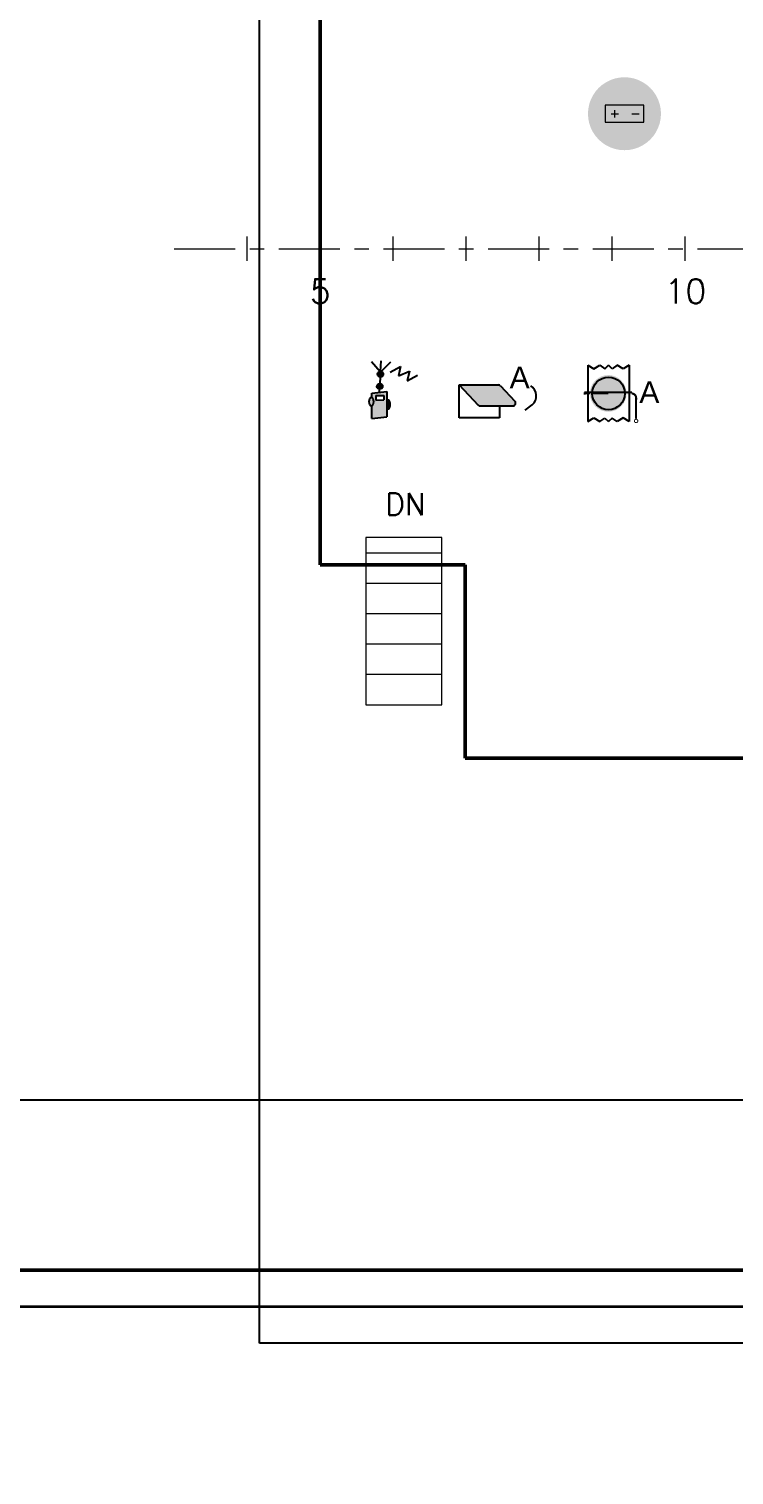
# Model space of a CAD drawing. Header units: millimetres. Extents: x -5000 to 92500, y -73000 to 27580.
# Drawn here: x 39606 to 45401, y -21085 to -9193 of the extents above; entities that cross this region are included whole.
import ezdxf
from ezdxf.enums import TextEntityAlignment as Align

# ---------------------------------------------------------------- set-up
doc = ezdxf.new("R2010")
doc.units = ezdxf.units.MM
doc.linetypes.add('CENTER_S', pattern=[860, 500, -120, 120, -120])
for name, color, linetype, lineweight in [('CENTER', 1, 'CENTER_S', 18), ('FRAMES', 7, 'Continuous', 18), ('HULL', 7, 'Continuous', 50), ('STAIR', 6, 'Continuous', 18), ('STRUCT', 7, 'Continuous', 35), ('SYM-FF', 1, 'Continuous', 18), ('SYM-LSA', 3, 'Continuous', 18), ('TEXT', 7, 'Continuous', 18)]:
    doc.layers.add(name, color=color, linetype=linetype, lineweight=lineweight)
for name, color, linetype in [('dotted', 140, 'Continuous'), ('HATCH', 1, 'Continuous'), ('INER2', 151, 'Continuous'), ('SYMBOL', 31, 'Continuous')]:
    doc.layers.add(name, color=color, linetype=linetype)
doc.styles.add('ARIAL', font='arial.ttf')
doc.styles.add('ROMANS', font='romans.shx')
picture_1 = doc.add_image_def('image3.png', size_in_pixel=(725, 900))
picture_2 = doc.add_image_def('image6.png', size_in_pixel=(4825, 900))

# ---------------------------------------------------------------- blocks, each defined once
blk = doc.blocks.new('AV')
at = {"layer": 'HATCH'}
blk.add_hatch(color=5, dxfattribs=at).paths.add_polyline_path([(6018.552184333934, -5952.493148281754, 0.20599672705387), (6018.524101996618, -5952.481065827882), (6017.989340136628, -5952.481065827882), (6018.248670707519, -5952.755441619111, 0.20599672705391), (6018.276753044835, -5952.767524072982), (6018.721623058038, -5952.767524072982, 0.65747562194362), (6018.74977239339, -5952.7023253395255)])
at = {"layer": 'dotted', "color": 6}
for p, q in [((6017.995709531884, -5952.4801185490005), (6018.255040102775, -5952.754494340227)), ((6017.995709531884, -5952.4801185490005), (6018.530471391874, -5952.4801185490005)), ((6017.995709531884, -5952.928673504907), (6017.995709531884, -5952.4801185490005)), ((6018.55855372919, -5952.4922010028695), (6018.756074790612, -5952.701307133017)), ((6018.283122440091, -5952.766576794099), (6018.727992453294, -5952.766576794099)), ((6018.547111804495, -5952.766576794099), (6018.547111804495, -5952.928673504907)), ((6018.896473967601, -5952.8267333094755), (6018.993268854336, -5952.752905166621)), ((6018.547111804495, -5952.928673504907), (6017.995709531884, -5952.928673504907))]:
    blk.add_line(p, q, dxfattribs=at)
blk.add_lwpolyline([(6018.896473967601, -5952.8267333094755), (6018.993268854336, -5952.752905166621)], dxfattribs=at)
for centre, radius, start, end in [((6018.530471391874, -5952.518794606476), 0.03867605747597, 43.44031786384987, 90.0000000000002), ((6018.883962258764, -5952.6303238928085), 0.16423793875042, 311.72361547168504, 57.12213044931015), ((6018.727992453294, -5952.727900736623), 0.03867605747597, 270, 43.44031786384987), ((6018.283122440091, -5952.727900736623), 0.03867605747597, 223.44031786384969, 270)]:
    blk.add_arc(centre, radius, start, end, dxfattribs=at)
at = {"layer": 'dotted', "color": 6, "style": 'ARIAL'}
blk.add_text('A', height=0.29406452827636, dxfattribs=at).set_placement((6018.684366087487, -5952.525323283083))
blk = doc.blocks.new('FPR-ACC.SPACES VENTILATION FIRE DUMPING_FLAP')
at = {"layer": 'INER2'}
h = blk.add_hatch(color=5, dxfattribs=at)
h.paths.add_polyline_path([(0.5365400012415193, 0.1475711088414755, 0.39568292971144), (0.38923544122098974, 0.00936034323513013), (0.5365400012415193, 0.00936034323513013)])
h.paths.add_polyline_path([(0.6838445612575015, 0.00936034323513013, 0.39568292971144), (0.5365400012415193, 0.1475711088414755), (0.5365400012415193, 0.00936034323513013)])
h.paths.add_polyline_path([(0.5365400012415193, -0.00942558607312094), (0.5365400012415193, -0.1476363516803758, 0.39568292971143), (0.6838445612575015, -0.00942558607312094)])
h.paths.add_polyline_path([(0.5365400012415193, -0.00942558607312094), (0.38923544122098974, -0.00942558607312094, 0.39568292971143), (0.5365400012415193, -0.1476363516803758)])
at = {"layer": 'SYMBOL'}
h = blk.add_hatch(color=256, dxfattribs=at)
h.paths.add_polyline_path([(0.5365400012415193, 0.1663570381469981), (0.5365400012415193, 0.1475711088414755, -0.4142135623731), (0.6841437315015355, -3.262141672166763e-05), (0.7029296608075128, -3.262141672166763e-05, 0.41421356237309)])
h.paths.add_polyline_path([(0.5365400012415193, 0.1475711088414755), (0.5365400012415193, 0.1663570381469981, 0.41421356237309), (0.3701503416732521, -3.262141672166763e-05), (0.38893627097922945, -3.262141672166763e-05, -0.4142135623731)])
h.paths.add_polyline_path([(0.38893627097922945, -3.262141672166763e-05), (0.3701503416732521, -3.262141672166763e-05, 0.41421356237309), (0.5365400012415193, -0.1664222809849889), (0.5365400012415193, -0.1476363516803758, -0.4142135623731)])
h.paths.add_polyline_path([(0.7029296608075128, -3.262141672166763e-05), (0.6841437315015355, -3.262141672166763e-05, -0.4142135623731), (0.5365400012415193, -0.1476363516803758), (0.5365400012415193, -0.1664222809849889, 0.41421356237309)])
h = blk.add_hatch(color=256, dxfattribs=at)
h.paths.add_polyline_path([(0.5365400012415193, 0.00936034323513013), (0.38923544122098974, 0.00936034323513013, 0.01592119311767), (0.38893627097922945, -3.262141672166763e-05), (0.5365400012415193, -3.262141672166763e-05)])
h.paths.add_polyline_path([(0.37041567723599655, 0.00936034323513013), (0.3486807081808365, 0.00936034323513013), (0.3486807081808365, -3.262141672166763e-05), (0.3701503416732521, -3.262141672166763e-05, -0.01412134833812)])
h.paths.add_polyline_path([(0.3486807081808365, 0.00936034323513013), (0.32010020107145465, 0.00936034323513013), (0.32010020107145465, -3.262141672166763e-05), (0.3486807081808365, -3.262141672166763e-05)])
h.paths.add_polyline_path([(0.6838445612575015, 0.00936034323513013), (0.5365400012415193, 0.00936034323513013), (0.5365400012415193, -3.262141672166763e-05), (0.6841437315015355, -3.262141672166763e-05, 0.01592119311767)])
h.paths.add_polyline_path([(0.7243992943003832, 0.00936034323513013), (0.7026643252447684, 0.00936034323513013, -0.01412134833812), (0.7029296608075128, -3.262141672166763e-05), (0.7243992943003832, -3.262141672166763e-05)])
h.paths.add_polyline_path([(0.7487626862935031, 0.00936034323513013), (0.7243992943003832, 0.00936034323513013), (0.7243992943003832, -3.262141672166763e-05), (0.7487626862935031, -3.262141672166763e-05)])
h = blk.add_hatch(color=256, dxfattribs=at)
h.paths.add_polyline_path([(0.7779527818288443, -3.262141672166763e-05), (0.7487626862935031, -3.262141672166763e-05), (0.7487626862935031, -0.00942558607312094, -0.4142135623731), (0.7800296155360229, -0.04069251531291229), (0.7988155448420002, -0.04069251531291229, 0.24157955283287)])
h.paths.add_polyline_path([(0.7487626862935031, 0.00936034323513013), (0.7487626862935031, -3.262141672166763e-05), (0.7779527818288443, -3.262141672166763e-05, 0.15693066028848)])
h = blk.add_hatch(color=256, dxfattribs=at)
h.paths.add_polyline_path([(0.3486807081808365, -3.262141672166763e-05), (0.32010020107145465, -3.262141672166763e-05), (0.32010020107145465, -0.00942558607312094), (0.3486807081808365, -0.00942558607312094)])
h.paths.add_polyline_path([(0.3701503416732521, -3.262141672166763e-05), (0.3486807081808365, -3.262141672166763e-05), (0.3486807081808365, -0.00942558607312094), (0.37041567723599655, -0.00942558607312094, -0.01412134833812)])
blk.add_hatch(color=256, dxfattribs=at).paths.add_polyline_path([(0.5365400012415193, -3.262141672166763e-05), (0.38893627097922945, -3.262141672166763e-05, 0.01592119311767), (0.38923544122098974, -0.00942558607312094), (0.5365400012415193, -0.00942558607312094)])
h = blk.add_hatch(color=256, dxfattribs=at)
h.paths.add_polyline_path([(0.6841437315015355, -3.262141672166763e-05), (0.5365400012415193, -3.262141672166763e-05), (0.5365400012415193, -0.00942558607312094), (0.6838445612575015, -0.00942558607312094, 0.01592119311767)])
h.paths.add_polyline_path([(0.7243992943003832, -3.262141672166763e-05), (0.7029296608075128, -3.262141672166763e-05, -0.01412134833812), (0.7026643252447684, -0.00942558607312094), (0.7243992943003832, -0.00942558607312094)])
h.paths.add_polyline_path([(0.7487626862935031, -3.262141672166763e-05), (0.7243992943003832, -3.262141672166763e-05), (0.7243992943003832, -0.00942558607312094), (0.7487626862935031, -0.00942558607312094)])
h = blk.add_hatch(color=256, dxfattribs=at)
h.paths.add_polyline_path([(0.7692947987898151, -0.2498564521138178, 1), (0.809550361588208, -0.2498564521138178, 1)])
h.paths.add_polyline_path([(0.8014992490284385, -0.2498564521138178, -1), (0.7773459113495846, -0.2498564521138178, -1)])
at = {"layer": 'dotted', "color": 6}
for p, q in [((0.3512936136571625, 0.25495189772391313), (0.3512936136571625, -0.25495189772300364)), ((0.3512936136571625, 0.25495189772391313), (0.4055188992069816, 0.22196630381586147)), ((0.4055188992069816, 0.22196630381586147), (0.4598005231478055, 0.25495189772391313)), ((0.4598005231478055, 0.25495189772391313), (0.5065950142047768, 0.22383678368078108)), ((0.5065950142047768, 0.22383678368078108), (0.5391529067178453, 0.25495189772391313)), ((0.5717107992309138, 0.22383678368078108), (0.5391529067178453, 0.25495189772391313)), ((0.6185052902878851, 0.25495189772391313), (0.5717107992309138, 0.22383678368078108)), ((0.6727869142264353, 0.22196630381586147), (0.6185052902878851, 0.25495189772391313)), ((0.7270121997748902, 0.25495189772391313), (0.6727869142264353, 0.22196630381586147)), ((0.7270121997748902, 0.25495189772391313), (0.7270121997748902, -0.25495189772300364)), ((0.32271310654596164, 0.009392964652761293), (0.32271310654596164, -0.009392964651851798)), ((0.75137559176801, 0.009392964652761293), (0.32271310654596164, 0.009392964652761293)), ((0.3512936136571625, -0.25495189772300364), (0.4055188992069816, -0.22196630381495197)), ((0.4055188992069816, -0.22196630381495197), (0.4598005231478055, -0.25495189772300364)), ((0.4598005231478055, -0.25495189772300364), (0.5065950142047768, -0.2238367836789621)), ((0.5065950142047768, -0.2238367836789621), (0.5391529067178453, -0.25495189772300364)), ((0.5717107992309138, -0.2238367836789621), (0.5391529067178453, -0.25495189772300364)), ((0.6185052902878851, -0.25495189772300364), (0.5717107992309138, -0.2238367836789621)), ((0.6727869142264353, -0.22196630381495197), (0.6185052902878851, -0.25495189772300364)), ((0.7270121997748902, -0.25495189772300364), (0.6727869142264353, -0.22196630381495197))]:
    blk.add_line(p, q, dxfattribs=at)
blk.add_circle((0.5391529067178453, 9.094947017729282e-13), 0.14760373026098, dxfattribs=at)
at = {"layer": 'SYMBOL'}
blk.add_line((0.7800296155360229, -0.04557668976212881), (0.7988155448420002, -0.04557668976212881), dxfattribs=at)
at = {"layer": 'SYMBOL', "const_width": 0.01878592930594}
blk.add_lwpolyline([(0.7894225801878747, -0.04069251532018825), (0.7894225801878747, -0.2297286707225794)], dxfattribs=at)
at = {"layer": 'INER2', "color": 6, "xscale": 0.66362073343725, "yscale": 0.66362073343725}
blk.add_blockref('AV', (-3994.4809990525487, 3950.2659318661676), dxfattribs=at)
at = {"layer": 'dotted', "color": 6, "style": 'ARIAL'}
blk.add_text('A', height=0.19514731793264, dxfattribs=at).set_placement((0.8184993335275976, -0.08643913606647402))
blk = doc.blocks.new('H VHF')
at = {"layer": 'HATCH'}
h = blk.add_hatch(color=80, dxfattribs=at)
h.paths.add_polyline_path([(-2247.5698931908746, -994.9713145375248, 1), (-2247.4585049582306, -994.9713145375248, 1)])
h.paths.add_polyline_path([(-2247.556193353649, -994.7324041492914, 1), (-2247.4448051210047, -994.7324041492914, 1)])
h = blk.add_hatch(color=7, dxfattribs=at)
edge = h.paths.add_edge_path()
edge.add_ellipse((-2247.6811988806126, -995.2730075182868), major_axis=(2e-14, -0.0882569156375), ratio=0.46630028571318, start_angle=0, end_angle=360.0000000000002)
h = blk.add_hatch(color=80, dxfattribs=at)
edge = h.paths.add_edge_path()
edge.add_ellipse((-2247.34764758817, -995.3297837849731), major_axis=(2e-14, -0.0882569156375), ratio=0.46630028571318, start_angle=314.31177882024366, end_angle=585.6882211797354)
edge.add_line((-2247.377095458416, -995.268130821974), (-2247.377095458416, -995.3914367479725))
at = {"layer": 'INER2'}
h = blk.add_hatch(color=80, dxfattribs=at)
edge = h.paths.add_edge_path()
edge.add_line((-2247.377095458416, -995.0756054685406), (-2247.6684185569993, -995.1067742252508))
edge.add_line((-2247.6684185569993, -995.1067742252508), (-2247.6684185569993, -995.1891142005358))
edge.add_ellipse((-2247.6811988806126, -995.2730075182868), major_axis=(2e-14, -0.0882569156375), ratio=0.46630028571318, start_angle=198.09220200842557, end_angle=341.9077979915063, ccw=False)
edge.add_line((-2247.6684185569993, -995.3569008360381), (-2247.6684185569993, -995.6063529170882))
edge.add_line((-2247.6684185569993, -995.6063529170882), (-2247.377095458416, -995.5751841603781))
edge.add_line((-2247.377095458416, -995.5751841603781), (-2247.377095458416, -995.0756054685405))
h.paths.add_polyline_path([(-2247.5915314850345, -995.2419034857376), (-2247.5904760246153, -995.1550565901749), (-2247.432040492488, -995.1507286928447), (-2247.4330959529066, -995.2375755884074)])
at = {"layer": 'dotted', "color": 6}
for p, q in [((-2247.6790468570625, -994.4783605794913), (-2247.5085998518093, -994.6771974095134)), ((-2247.498061731898, -994.6767494128951), (-2247.4888099010764, -994.4711905170554)), ((-2247.2999862446145, -994.4954214059914), (-2247.487606466061, -994.6781422834996)), ((-2247.308458445233, -994.6913278152971), (-2247.105365177981, -994.5797731953298)), ((-2247.105365177981, -994.5797731953298), (-2247.1471027137363, -994.766605189598)), ((-2247.1471027137363, -994.766605189598), (-2246.929962170356, -994.6732777207937)), ((-2246.929962170356, -994.6732777207937), (-2246.9716997061105, -994.8601097150621)), ((-2247.508552940044, -994.9158734288461), (-2247.5027991879865, -994.7880354968003)), ((-2246.9716997061105, -994.8601097150621), (-2246.7686064388586, -994.7485550950947)), ((-2247.6680750691257, -995.1067742252509), (-2247.3767519705425, -995.0756054685407)), ((-2247.6680750691257, -995.1891142005359), (-2247.6680750691257, -995.1067742252509)), ((-2247.5901325367417, -995.155056590175), (-2247.591187997161, -995.2419034857378)), ((-2247.591187997161, -995.2419034857378), (-2247.4327524650334, -995.2375755884076)), ((-2247.5901325367417, -995.155056590175), (-2247.4316970046143, -995.150728692845)), ((-2247.519375901241, -995.0908648510566), (-2247.516499025212, -995.0269458850337)), ((-2247.4316970046143, -995.150728692845), (-2247.4327524650334, -995.2375755884076)), ((-2247.3767519705425, -995.0756054685407), (-2247.3767519705425, -995.5751841603783)), ((-2247.6680750691257, -995.6063529170884), (-2247.6680750691257, -995.3569008360384)), ((-2247.6680750691257, -995.6063529170884), (-2247.3767519705425, -995.5751841603783))]:
    blk.add_line(p, q, dxfattribs=at)
for centre in [(-2247.5001557494534, -994.7324041492916), (-2247.513855586679, -994.971314537525)]:
    blk.add_circle(centre, 0.05569411632204, dxfattribs=at)
blk.add_ellipse((-2247.680855392739, -995.2730075182872), major_axis=(2e-14, -0.0882569156375), ratio=0.46630028571318, dxfattribs=at)
blk.add_ellipse((-2247.3473041002962, -995.3297837849733), major_axis=(2e-14, -0.0882569156375), ratio=0.46630028571318, start_param=5.48577541821343, end_param=10.22218784973517, dxfattribs=at)
blk = doc.blocks.new('FPR-HAND HELP VHF GMDSS')
at = {"layer": 'dotted', "color": 1, "xscale": 0.45989954711139, "yscale": 0.45989954711139}
blk.add_blockref('H VHF', (1033.4972201333221, 457.61788047095524), dxfattribs=at)
blk = doc.blocks.new('EMERG_POWER_BATTERY')
at = {"true_color": 0xe1232d}
h = blk.add_hatch(color=7, dxfattribs=at)
h.dxf.hatch_style = 1
h.paths.add_polyline_path([(300, 0), (297.4334584121431, 39.157857666015474), (289.7777478867205, 77.64571353075623), (277.163859753386, 114.80502970952693), (259.8076211353316, 149.99999999999997), (238.00600208737058, 182.62842870261616), (212.13203435596427, 212.13203435596424), (182.6284287026162, 238.00600208737055), (150.00000000000003, 259.8076211353316), (114.80502970952695, 277.163859753386), (77.64571353075628, 289.7777478867205), (39.157857666015516, 297.4334584121431), (1.8369701987210297e-14, 300), (-39.15785766601542, 297.4334584121431), (-77.64571353075618, 289.7777478867205), (-114.80502970952685, 277.1638597533861), (-149.99999999999994, 259.8076211353316), (-182.6284287026161, 238.0060020873706), (-212.13203435596424, 212.13203435596427), (-238.00600208737052, 182.62842870261628), (-259.80762113533154, 150.0000000000001), (-277.163859753386, 114.80502970952696), (-289.7777478867205, 77.64571353075631), (-297.4334584121431, 39.157857666015595), (-300, 3.6739403974420595e-14), (-297.4334584121431, -39.157857666015396), (-289.77774788672053, -77.64571353075611), (-277.1638597533861, -114.80502970952676), (-259.80762113533166, -149.99999999999991), (-238.0060020873706, -182.6284287026161), (-212.13203435596438, -212.13203435596415), (-182.62842870261628, -238.0060020873705), (-150.00000000000014, -259.8076211353315), (-114.8050297095271, -277.16385975338596), (-77.64571353075645, -289.7777478867204), (-39.157857666015744, -297.43345841214307), (-5.510910596163089e-14, -300), (39.15785766601538, -297.4334584121431), (77.64571353075608, -289.77774788672053), (114.80502970952675, -277.1638597533861), (149.9999999999998, -259.8076211353317), (182.62842870261596, -238.00600208737072), (212.1320343559642, -212.1320343559643), (238.0060020873705, -182.62842870261628), (259.8076211353315, -150.00000000000014), (277.16385975338596, -114.80502970952712), (289.7777478867204, -77.64571353075647), (297.43345841214307, -39.15785766601577)])
h.paths.add_polyline_path([(250, 0), (247.86121534345259, 32.63154805501289), (241.4814565722671, 64.70476127563019), (230.96988312782167, 95.67085809127245), (216.50635094610968, 124.99999999999999), (198.33833507280883, 152.19035725218015), (176.7766952966369, 176.77669529663686), (152.19035725218018, 198.3383350728088), (125.00000000000003, 216.50635094610965), (95.67085809127246, 230.96988312782167), (64.70476127563025, 241.48145657226706), (32.63154805501293, 247.86121534345259), (1.5308084989341916e-14, 250), (-32.63154805501284, 247.8612153434526), (-64.70476127563016, 241.4814565722671), (-95.67085809127238, 230.9698831278217), (-124.99999999999994, 216.50635094610968), (-152.1903572521801, 198.33833507280886), (-176.77669529663686, 176.7766952966369), (-198.33833507280877, 152.1903572521802), (-216.50635094610962, 125.00000000000009), (-230.96988312782167, 95.67085809127248), (-241.48145657226706, 64.70476127563026), (-247.86121534345259, 32.631548055013), (-250, 3.061616997868383e-14), (-247.8612153434526, -32.63154805501283), (-241.4814565722671, -64.70476127563009), (-230.96988312782173, -95.67085809127231), (-216.5063509461097, -124.99999999999993), (-198.33833507280886, -152.1903572521801), (-176.77669529663697, -176.77669529663677), (-152.1903572521802, -198.33833507280875), (-125.00000000000011, -216.5063509461096), (-95.67085809127258, -230.96988312782162), (-64.70476127563037, -241.48145657226704), (-32.63154805501312, -247.86121534345256), (-4.5924254968025744e-14, -250), (32.631548055012814, -247.8612153434526), (64.70476127563008, -241.4814565722671), (95.6708580912723, -230.96988312782173), (124.99999999999983, -216.50635094610976), (152.19035725217998, -198.33833507280892), (176.77669529663683, -176.77669529663692), (198.33833507280875, -152.1903572521802), (216.5063509461096, -125.00000000000011), (230.96988312782162, -95.67085809127259), (241.48145657226704, -64.70476127563039), (247.86121534345256, -32.63154805501314)], flags=0)
for p, q in [((-110, 0), (-50, 0)), ((-80, -30), (-80, 30)), ((60, 0), (120, 0))]:
    blk.add_line(p, q)
blk.add_lwpolyline([(-160, -70), (160, -70), (160, 70), (-160, 70)], close=True)

msp = doc.modelspace()

# ---------------------------------------------------------------- linework, layer by layer
at = {"layer": 'CENTER'}
msp.add_line((40800, -11000), (55800, -11000), dxfattribs=at)
at = {"layer": 'FRAMES'}
for p, q in [((41400, -11100), (41400, -10900)), ((42000, -11100), (42000, -10900)), ((42600, -11100), (42600, -10900)), ((43200, -11100), (43200, -10900)), ((43800, -11100), (43800, -10900)), ((44400, -11100), (44400, -10900)), ((45000, -11100), (45000, -10900))]:
    msp.add_line(p, q, dxfattribs=at)
at = {"layer": 'HULL'}
for p, q in [((42000, -13600), (42000, -8200)), ((43190, -13600), (42000, -13600)), ((43190, -15190), (43190, -13600)), ((48940, -15190), (43190, -15190)), ((14340, -19400), (70500, -19400))]:
    msp.add_line(p, q, dxfattribs=at)
at = {"layer": 'STAIR'}
for p, q in [((43000, -13375), (42375, -13375)), ((42375, -13375), (42375, -14750)), ((43000, -14750), (43000, -13375)), ((42375, -13500), (43000, -13500)), ((42375, -13750), (43000, -13750)), ((42375, -14000), (43000, -14000)), ((42375, -14250), (43000, -14250)), ((42375, -14500), (43000, -14500)), ((42375, -14750), (43000, -14750))]:
    msp.add_line(p, q, dxfattribs=at)
at = {"layer": 'STRUCT'}
msp.add_line((14340, -19700), (70500, -19700), dxfattribs=at)

# ---------------------------------------------------------------- block references
at = {"layer": 'SYM-FF'}
msp.add_blockref('EMERG_POWER_BATTERY', (44500, -9890), dxfattribs=at)
at = {"layer": 'SYM-FF', "xscale": 906.54, "yscale": 906.54}
msp.add_blockref('FPR-ACC.SPACES VENTILATION FIRE DUMPING_FLAP', (43880, -12190), dxfattribs=at)
at = {"layer": 'SYM-LSA', "xscale": 906.54, "yscale": 906.54}
msp.add_blockref('FPR-HAND HELP VHF GMDSS', (42610, -12160), dxfattribs=at)

# ---------------------------------------------------------------- texts
at = {"layer": 'FRAMES', "style": 'ROMANS'}
for s, p in [('5', (42000, -11350)), ('10', (45000, -11350))]:
    msp.add_text(s, height=200, dxfattribs=at).set_placement(p, align=Align.MIDDLE_CENTER)
at = {"layer": 'TEXT', "style": 'ROMANS'}
msp.add_text('DN', height=180, dxfattribs=at).set_placement((42700, -13100), align=Align.MIDDLE_CENTER)

# ---------------------------------------------------------------- pictures from other files: only their frames are drawn
at = {"layer": '0-REFERENCE-IMAGE'}
image = msp.add_image(picture_1, insert=(41500, -20000), size_in_units=(14500, 18000), dxfattribs=dict(at, fade=50))
image = msp.add_image(picture_2, insert=(-4500, -36000), size_in_units=(96500, 18000), dxfattribs=dict(at, fade=50))

doc.saveas('drawing.dxf')
